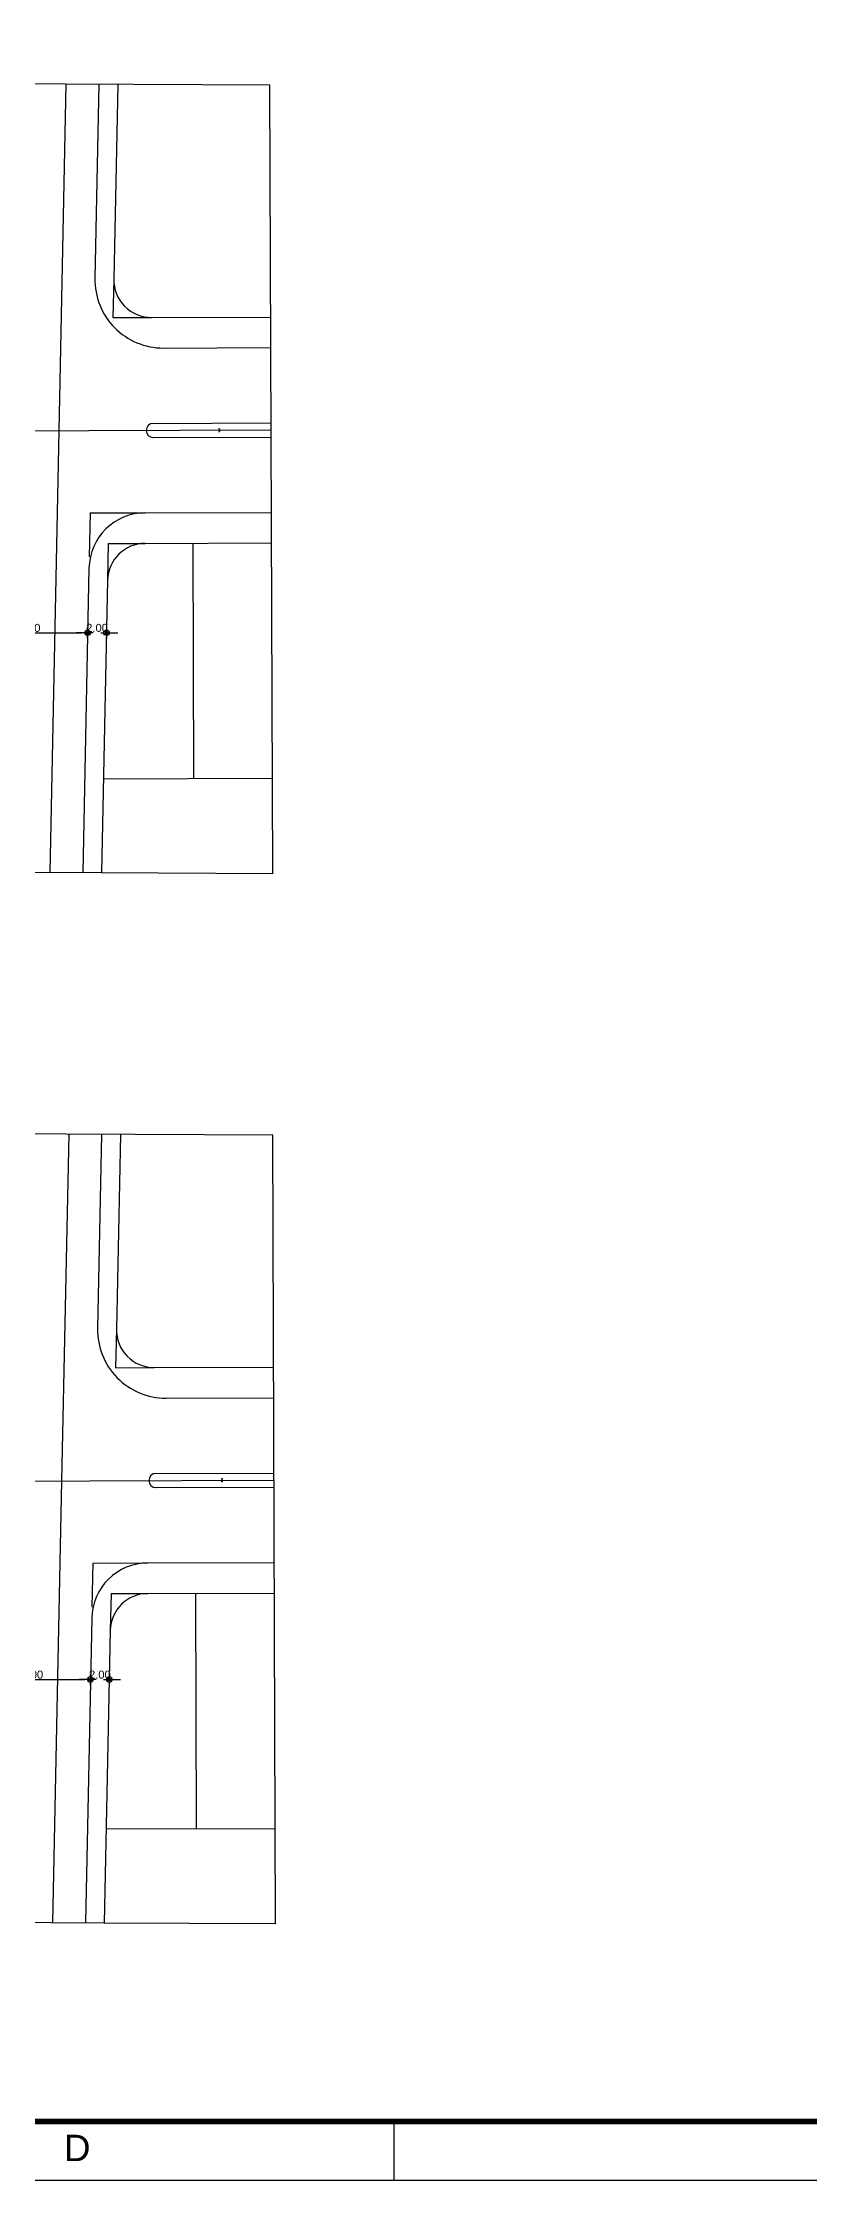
# Model space of a CAD drawing. Header units: millimetres. Extents: x 0 to 5100, y -1 to 1869.
# Drawn here: x 2186.5 to 2267.9, y 827.8 to 1054.9 of the extents above; entities that cross this region are included whole.
import ezdxf
from ezdxf.enums import TextEntityAlignment as Align

# ---------------------------------------------------------------- set-up
doc = ezdxf.new("R2010")
doc.units = ezdxf.units.MM
doc.header["$LTSCALE"] = 20
doc.linetypes.add('HIDDEN', pattern=[0.375, 0.25, -0.125])
for name, color, linetype in [('COTA', 7, 'Continuous'), ('EIXO', 1, 'HIDDEN'), ('LOTE', 51, 'Continuous'), ('MEIOFIO', 2, 'Continuous'), ('QUADRA', 4, 'Continuous')]:
    doc.layers.add(name, color=color, linetype=linetype)
doc.styles.add('ARIAL', font='arial.ttf', dxfattribs={"height": 2})
doc.styles.add('COTA', font='arial.ttf')
doc.styles.add('ROMANS', font='romans__.ttf', dxfattribs={"height": 0.1})
doc.dimstyles.new('BOLA100', dxfattribs={"dimscale": 0, "dimtxt": 1.9, "dimasz": 0.18, "dimexe": 0.18, "dimexo": 0.063, "dimgap": 0, "dimtad": 1, "dimzin": 4, "dimdsep": 46, "dimtxsty": 'ROMANS', "dimcen": 0.09, "dimse1": 1, "dimse2": 1, "dimsd1": 1, "dimsd2": 1, "dimclrt": 256, "dimaunit": 1, "dimadec": 4, "dimazin": 0, "dimtfac": 1.2, "dimtix": 1, "dimtmove": 2, "dimatfit": 3, "dimfxl": 1, "dimtvp": 2, "dimtolj": 1, "dimtzin": 4, "dimarcsym": 0})
doc.dimstyles.new('COTAS_EXTERNA_SIT', dxfattribs={"dimtxt": 0.85, "dimasz": 0.6, "dimexe": 0.1, "dimexo": 0.05, "dimgap": 0.08, "dimtad": 1, "dimzin": 4, "dimdsep": 46, "dimtxsty": 'COTA', "dimblk": 'COTAS_STILUS', "dimcen": 0, "dimse1": 1, "dimse2": 1, "dimclrd": 4, "dimclrt": 232, "dimadec": 0, "dimazin": 1, "dimtfac": 1, "dimtix": 1, "dimtofl": 0, "dimtmove": 0, "dimatfit": 2, "dimldrblk": 'COTAS_STILUS', "dimfxl": 1, "dimtfillclr": 1, "dimtolj": 1, "dimtzin": 0, "dimarcsym": 0})

# ---------------------------------------------------------------- blocks, each defined once
blk = doc.blocks.new('*D505')
at = {"layer": 'COTA', "insert": (2205.25, 1013.77), "char_height": 0.1, "attachment_point": 5, "rotation": 270.1951, "style": 'ROMANS'}
blk.add_mtext('\\A1;24.00', dxfattribs=at)
blk = doc.blocks.new('*D507')
at = {"layer": 'COTA', "insert": (2205.53, 902.2), "char_height": 0.1, "attachment_point": 5, "rotation": 270.1951, "style": 'ROMANS'}
blk.add_mtext('\\A1;24.00', dxfattribs=at)
blk = doc.blocks.new('COTAS_STILUS')
at = {"ltscale": 5}
for p, q in [((1, 0), (-1, 0)), ((0, -1), (0, 1))]:
    blk.add_line(p, q, dxfattribs=at)
for radius in [0.5, 0.25]:
    blk.add_circle((0, 0), radius, dxfattribs=at)
blk = doc.blocks.new('*D534')
at = {"layer": 'COTA', "color": 4, "lineweight": -2}
blk.add_line((2178.84, 992.25), (2190.65, 992.25), dxfattribs=at)
at = {"layer": 'COTA', "color": 4, "lineweight": -2, "xscale": 0.6, "yscale": 0.6, "zscale": 0.6, "rotation": 180}
blk.add_blockref('COTAS_STILUS', (2178.24, 992.25), dxfattribs=at)
at = {"layer": 'COTA', "color": 4, "lineweight": -2, "xscale": 0.6, "yscale": 0.6, "zscale": 0.6}
blk.add_blockref('COTAS_STILUS', (2191.25, 992.25), dxfattribs=at)
at = {"layer": 'COTA', "color": 232, "insert": (2184.75, 992.76), "char_height": 0.85, "attachment_point": 5, "style": 'COTA'}
blk.add_mtext('\\A1;13.00', dxfattribs=at)
blk = doc.blocks.new('*D535')
at = {"layer": 'COTA', "color": 4, "lineweight": -2}
for p, q in [((2190.65, 992.25), (2190.05, 992.25)), ((2193.85, 992.25), (2194.45, 992.25))]:
    blk.add_line(p, q, dxfattribs=at)
at = {"layer": 'COTA', "color": 4, "lineweight": -2, "xscale": 0.6, "yscale": 0.6, "zscale": 0.6}
blk.add_blockref('COTAS_STILUS', (2191.25, 992.25), dxfattribs=at)
at = {"layer": 'COTA', "color": 4, "lineweight": -2, "xscale": 0.6, "yscale": 0.6, "zscale": 0.6, "rotation": 180}
blk.add_blockref('COTAS_STILUS', (2193.25, 992.25), dxfattribs=at)
at = {"layer": 'COTA', "color": 232, "insert": (2192.25, 992.76), "char_height": 0.85, "attachment_point": 5, "style": 'COTA'}
blk.add_mtext('\\A1;2.00', dxfattribs=at)
blk = doc.blocks.new('*D559')
at = {"layer": 'COTA', "color": 4, "lineweight": -2}
blk.add_line((2179.14, 881.04), (2190.94, 881.04), dxfattribs=at)
at = {"layer": 'COTA', "color": 4, "lineweight": -2, "xscale": 0.6, "yscale": 0.6, "zscale": 0.6, "rotation": 180}
blk.add_blockref('COTAS_STILUS', (2178.54, 881.04), dxfattribs=at)
at = {"layer": 'COTA', "color": 4, "lineweight": -2, "xscale": 0.6, "yscale": 0.6, "zscale": 0.6}
blk.add_blockref('COTAS_STILUS', (2191.54, 881.04), dxfattribs=at)
at = {"layer": 'COTA', "color": 232, "insert": (2185.04, 881.55), "char_height": 0.85, "attachment_point": 5, "style": 'COTA'}
blk.add_mtext('\\A1;13.00', dxfattribs=at)
blk = doc.blocks.new('*D560')
at = {"layer": 'COTA', "color": 4, "lineweight": -2}
for p, q in [((2190.94, 881.04), (2190.34, 881.04)), ((2194.15, 881.04), (2194.75, 881.04))]:
    blk.add_line(p, q, dxfattribs=at)
at = {"layer": 'COTA', "color": 4, "lineweight": -2, "xscale": 0.6, "yscale": 0.6, "zscale": 0.6}
blk.add_blockref('COTAS_STILUS', (2191.54, 881.04), dxfattribs=at)
at = {"layer": 'COTA', "color": 4, "lineweight": -2, "xscale": 0.6, "yscale": 0.6, "zscale": 0.6, "rotation": 180}
blk.add_blockref('COTAS_STILUS', (2193.55, 881.04), dxfattribs=at)
at = {"layer": 'COTA', "color": 232, "insert": (2192.55, 881.55), "char_height": 0.85, "attachment_point": 5, "style": 'COTA'}
blk.add_mtext('\\A1;2.00', dxfattribs=at)
blk = doc.blocks.new('PRANCHA')
at = {"color": 7}
blk.add_line((30.6, 1), (30.6, 0), dxfattribs=at)
blk.add_lwpolyline([(0, 0), (84.1, 0), (84.1, 59.4), (0, 59.4)], close=True, dxfattribs=at)
at = {"color": 1, "const_width": 0.1}
blk.add_lwpolyline([(2.5, 58.4), (83.1, 58.4), (83.1, 1), (2.5, 1)], close=True, dxfattribs=at)
at = {"color": 7, "linetype": 'Continuous', "style": 'ARIAL'}
blk.add_text('D', height=0.45, dxfattribs=at).set_placement((25.21, 0.55), align=Align.MIDDLE)

msp = doc.modelspace()

# ---------------------------------------------------------------- linework, layer by layer
at = {"layer": 'EIXO', "linetype": 'HIDDEN', "ltscale": 10}
for p, q in [((2188.95, 1050.536), (2188.193, 1013.711)), ((2163.158, 1013.626), (2210.746, 1013.788)), ((2188.193, 1013.711), (2187.227, 966.76)), ((2189.235, 938.97), (2188.478, 902.145)), ((2163.443, 902.06), (2211.032, 902.222)), ((2188.478, 902.145), (2187.513, 855.195))]:
    msp.add_line(p, q, dxfattribs=at)
at = {"layer": 'LOTE'}
for p, q in [((2210.622, 1050.422), (2087.353, 1051.068)), ((2210.907, 966.636), (2210.622, 1050.422)), ((2202.532, 976.76), (2202.447, 1001.76)), ((2192.933, 976.727), (2210.872, 976.788)), ((2192.728, 966.732), (2055.944, 967.448)), ((2210.907, 966.636), (2192.728, 966.732)), ((2210.907, 938.857), (2087.638, 939.502)), ((2211.192, 855.071), (2210.907, 938.857)), ((2202.818, 865.194), (2202.733, 890.194)), ((2193.219, 865.161), (2211.158, 865.222)), ((2193.013, 855.166), (2056.23, 855.882)), ((2211.192, 855.071), (2193.013, 855.166))]:
    msp.add_line(p, q, dxfattribs=at)
at = {"layer": 'MEIOFIO'}
for p, q in [((2192.45, 1050.517), (2192.026, 1029.898)), ((2199.299, 1022.499), (2210.717, 1022.538)), ((2198.18, 1012.995), (2210.749, 1013.038)), ((2198.211, 1014.495), (2210.744, 1014.538)), ((2197.372, 1004.992), (2210.776, 1005.038)), ((2191.393, 999.116), (2190.728, 966.742)), ((2192.735, 938.952), (2192.311, 918.332)), ((2199.584, 910.933), (2211.002, 910.972)), ((2198.496, 902.93), (2211.029, 902.972)), ((2198.465, 901.43), (2211.034, 901.473)), ((2197.657, 893.427), (2211.061, 893.472)), ((2191.678, 887.55), (2191.013, 855.177))]:
    msp.add_line(p, q, dxfattribs=at)
for centre, radius, start, end in [((2199.275, 1029.749), 7.25, 178.82222, 270.19505), ((2198.213, 1013.745), 0.75, 90.19505, 270.19505), ((2197.392, 998.992), 6, 90.19505, 178.82222), ((2199.56, 918.183), 7.25, 178.82222, 270.19505), ((2198.499, 902.18), 0.75, 90.19505, 270.19505), ((2197.677, 887.427), 6, 90.19505, 178.82222)]:
    msp.add_arc(centre, radius, start, end, dxfattribs=at)
at = {"layer": 'QUADRA'}
for p, q in [((2194.45, 1050.507), (2194.025, 1029.827)), ((2198.038, 1025.745), (2210.706, 1025.788)), ((2197.353, 1001.742), (2210.787, 1001.788)), ((2193.367, 997.824), (2192.728, 966.732)), ((2194.735, 938.941), (2194.31, 918.261)), ((2198.323, 914.179), (2210.991, 914.222)), ((2197.638, 890.177), (2211.072, 890.222)), ((2193.652, 886.259), (2193.013, 855.166))]:
    msp.add_line(p, q, dxfattribs=at)
at = {"layer": 'QUADRA', "color": 8, "linetype": 'HIDDEN'}
for p, q in [((2194.025, 1029.827), (2193.941, 1025.731)), ((2193.941, 1025.731), (2198.038, 1025.745)), ((2194.31, 918.261), (2194.226, 914.165)), ((2194.226, 914.165), (2198.323, 914.179))]:
    msp.add_line(p, q, dxfattribs=at)
at = {"layer": 'QUADRA', "color": 8, "linetype": 'HIDDEN', "ltscale": 3}
for p, q in [((2191.514, 1004.972), (2191.418, 1000.302)), ((2191.514, 1004.972), (2197.372, 1004.992)), ((2193.447, 1001.729), (2193.367, 997.824)), ((2193.447, 1001.729), (2197.353, 1001.742)), ((2191.799, 893.407), (2191.703, 888.736)), ((2191.799, 893.407), (2197.657, 893.427)), ((2193.733, 890.163), (2193.652, 886.259)), ((2193.733, 890.163), (2197.638, 890.177))]:
    msp.add_line(p, q, dxfattribs=at)
at = {"layer": 'QUADRA'}
for centre, start, end in [((2198.024, 1029.745), 178.82222, 270.19505), ((2197.366, 997.742), 90.19505, 178.82222), ((2198.309, 918.179), 178.82222, 270.19505), ((2197.651, 886.177), 90.19505, 178.82222)]:
    msp.add_arc(centre, 4, start, end, dxfattribs=at)

# ---------------------------------------------------------------- block references
at = {"xscale": 6.241418187981083, "yscale": 6.241418187981083, "zscale": 6.241418187981083}
msp.add_blockref('PRANCHA', (2032.789, 827.835), dxfattribs=at)

# ---------------------------------------------------------------- dimensions: what is measured, and where the dimension line sits
at = {"layer": 'COTA'}
for p1, p2, picture, middle in [((2200.097, 1001.752), (2200.015, 1025.751), '*D505', (2205.247, 1013.769)), ((2200.382, 890.186), (2200.3, 914.186), '*D507', (2205.533, 902.204))]:
    dim = msp.add_aligned_dim(p1=p1, p2=p2, distance=-5.141, dimstyle='BOLA100', override={"dimscale": 1}, dxfattribs=at)
    dim.commit()
    dim.dimension.update_dxf_attribs({"geometry": picture, "text_midpoint": middle})
at = {"layer": 'COTA', "color": 4}
for base, p1, p2, picture, middle in [((2191.253, 992.251), (2178.245, 992.022), (2191.253, 992.275), '*D534', (2184.749, 992.765)), ((2191.544, 881.04), (2178.536, 880.77), (2191.544, 881.013), '*D559', (2185.04, 881.555))]:
    dim = msp.add_linear_dim(base=base, p1=p1, p2=p2, text='13.00', dimstyle='COTAS_EXTERNA_SIT', override={"dimtmove": 1}, dxfattribs=at)
    dim.commit()
    dim.dimension.update_dxf_attribs({"geometry": picture, "text_midpoint": middle})
for base, p1, p2, picture, middle in [((2193.252, 992.251), (2191.253, 992.275), (2193.252, 992.221), '*D535', (2192.252, 992.765)), ((2193.547, 881.04), (2191.544, 881.013), (2193.547, 881.137), '*D560', (2192.546, 881.554))]:
    dim = msp.add_linear_dim(base=base, p1=p1, p2=p2, dimstyle='COTAS_EXTERNA_SIT', override={"dimtmove": 1}, dxfattribs=at)
    dim.commit()
    dim.dimension.update_dxf_attribs({"geometry": picture, "text_midpoint": middle})

doc.saveas('drawing.dxf')
